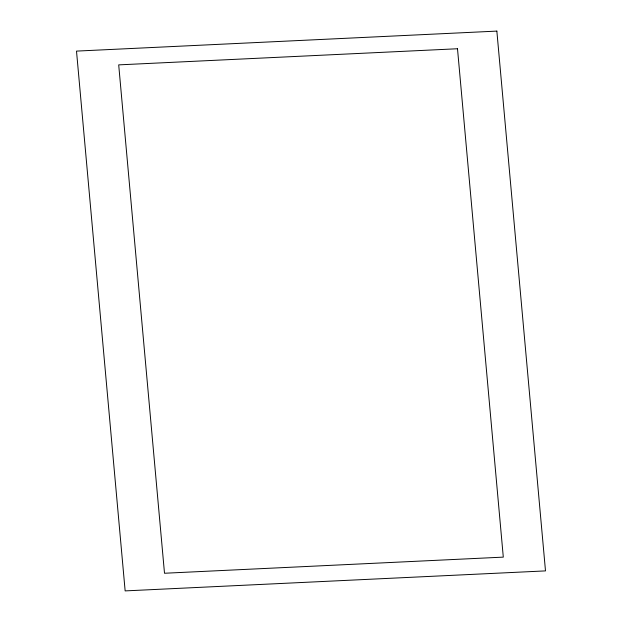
<?xml version="1.0" encoding="UTF-8"?>
<svg xmlns="http://www.w3.org/2000/svg" width="622" height="622" viewBox="0 0 622 622"><rect width="100%" height="100%" fill="white"/><g stroke="black" fill="none" stroke-linecap="round" stroke-linejoin="round"><path stroke-width="0.93" d="M496.854 31.1L76.506 51.105L125.146 590.9L545.494 570.895L496.854 31.1M457.497 48.749L118.701 64.875L164.503 573.251L503.299 557.125L457.497 48.749"/></g></svg>
